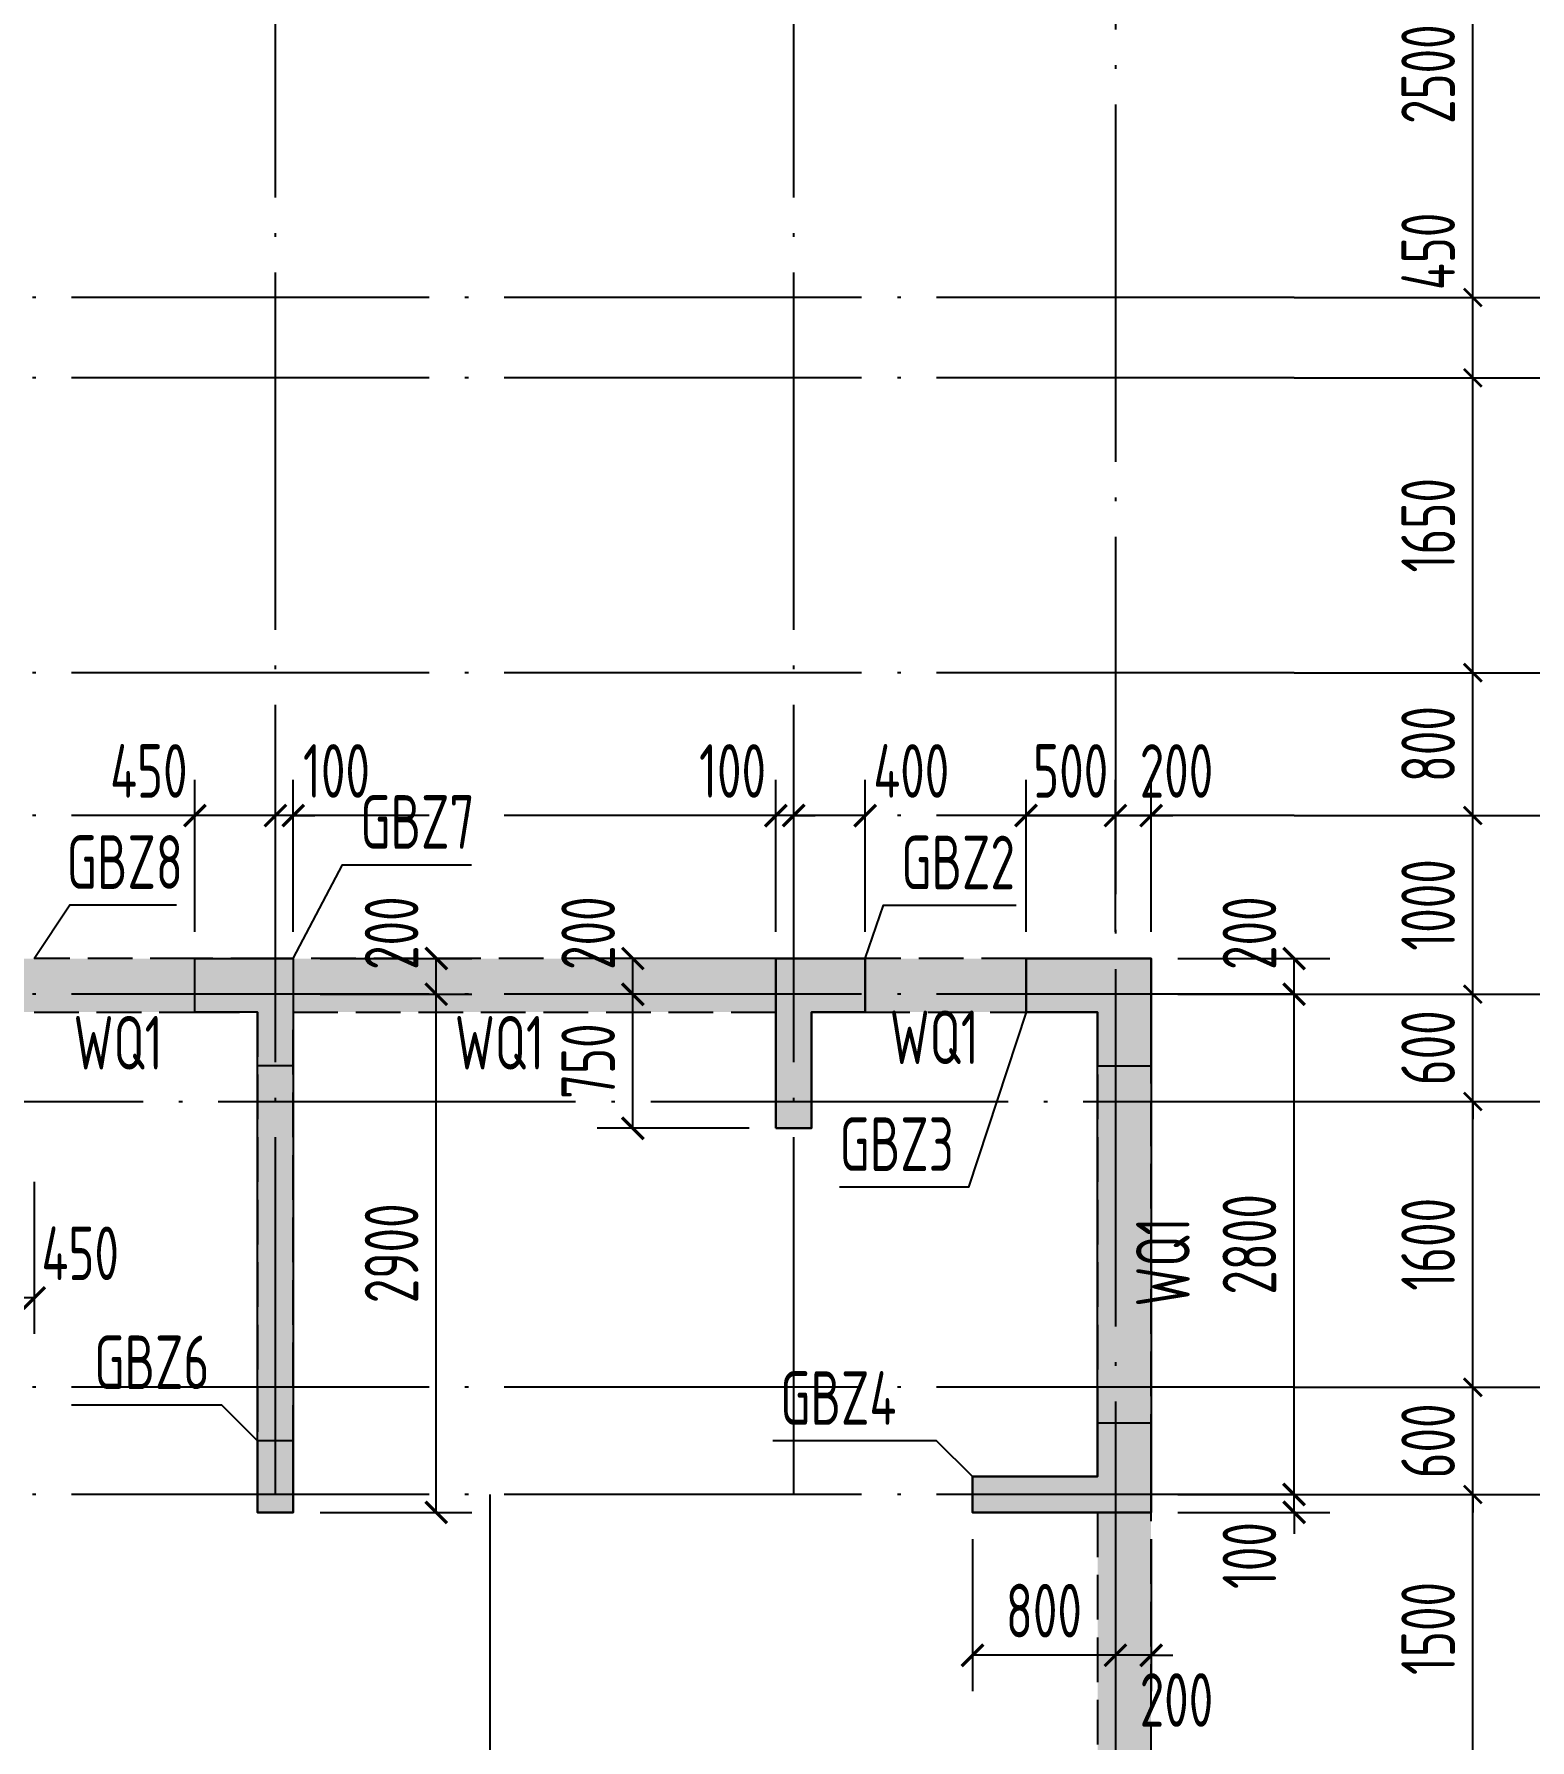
# Model space of a CAD drawing. Extents: x -461650 to 361314, y 245336 to 769729.
# Drawn here: x -81719 to -73350, y 716166 to 725713 of the extents above; entities that cross this region are included whole.
import ezdxf
from ezdxf.enums import TextEntityAlignment as Align

# ---------------------------------------------------------------- set-up
doc = ezdxf.new("R2010")
doc.units = 0
doc.header["$LTSCALE"] = 1000
doc.linetypes.add('DASH', pattern=[0.35, 0.25, -0.1])
doc.linetypes.add('DOTE', pattern=[2.42, 2, -0.2, 0.02, -0.2])
doc.layers.get('0').update_dxf_attribs({"linetype": 'CONTINUOUS'})
doc.layers.get('DEFPOINTS').update_dxf_attribs({"linetype": 'CONTINUOUS'})
for name, color, linetype in [('A-AXIS', 1, 'CONTINUOUS'), ('A-DOTE', 10, 'DOTE'), ('COLU_DE_TEXT', 7, 'CONTINUOUS'), ('LABEL', 1, 'CONTINUOUS'), ('S-Q墙填充', 252, 'CONTINUOUS'), ('S-Q墙实线', 6, 'CONTINUOUS'), ('S-Q墙标注', 3, 'CONTINUOUS'), ('S-Q墙虚线', 6, 'DASH'), ('S-X详图填充', 252, 'CONTINUOUS'), ('S-X详图实线', 4, 'CONTINUOUS'), ('S-Y一般标注', 3, 'CONTINUOUS')]:
    doc.layers.add(name, color=color, linetype=linetype)
doc.styles.add('TSSD_DIMENSION', font='Tssdeng.shx', dxfattribs={"width": 0.7, "bigfont": 'tssdchn.shx'})
doc.styles.add('TSSD_REIN', font='tssdeng.shx', dxfattribs={"width": 0.7, "height": 300, "bigfont": 'tssdchn.shx'})
doc.styles.add('结构文字', font='zstxt.shx', dxfattribs={"width": 0.7, "bigfont": 'zshz.shx'})
doc.dimstyles.new('STRUCK', dxfattribs={"dimtxt": 400, "dimasz": 121, "dimexe": 200, "dimexo": 150, "dimgap": 115, "dimtad": 1, "dimdec": 0, "dimdsep": 46, "dimtxsty": '结构文字', "dimblk": 'ARCHTICK', "dimcen": 400, "dimclrd": 3, "dimclre": 3, "dimclrt": 7, "dimadec": 0, "dimazin": 0, "dimtfac": 1, "dimtdec": 0, "dimtix": 1, "dimtmove": 2, "dimatfit": 3, "dimldrblk": '_DIMX', "dimfxl": 0, "dimtolj": 1, "dimtzin": 0, "dimarcsym": 0})
doc.dimstyles.new('TSSD_100_100', dxfattribs={"dimtxt": 300, "dimasz": 100, "dimexe": 100, "dimexo": 250, "dimgap": 100, "dimtad": 1, "dimdec": 0, "dimzin": 0, "dimdsep": 46, "dimtxsty": 'TSSD_DIMENSION', "dimblk": 'ARCHTICK', "dimcen": 0, "dimdle": 100, "dimclrt": 7, "dimadec": 0, "dimazin": 0, "dimtfac": 1, "dimtdec": 0, "dimtix": 1, "dimtmove": 2, "dimatfit": 3, "dimldrblk": 'ARCHTICK', "dimfxl": 0, "dimtolj": 1, "dimtzin": 0, "dimarcsym": 0})

# ---------------------------------------------------------------- blocks, each defined once
blk = doc.blocks.new('_ArchTick')
at = {"color": 0, "linetype": 'ByBlock', "const_width": 0.15}
blk.add_lwpolyline([(-0.5, -0.5), (0.5, 0.5)], dxfattribs=at)
blk = doc.blocks.new('*D1678')
at = {"layer": 'DEFPOINTS', "color": 0}
for p in [(55600, 10900), (56600, 10900), (55600, 9400)]:
    blk.add_point(p, dxfattribs=at)
at = {"layer": 'S-Y一般标注', "color": 0, "lineweight": -2}
for p, q in [((56600, 9300), (56600, 11000)), ((55850, 10900), (56700, 10900)), ((55850, 9400), (56700, 9400))]:
    blk.add_line(p, q, dxfattribs=at)
at = {"layer": 'S-Y一般标注', "color": 0, "lineweight": -2, "xscale": 100, "yscale": 100, "zscale": 100}
for p, rotation in [((56600, 10900), 90), ((56600, 9400), 270)]:
    blk.add_blockref('_ArchTick', p, dxfattribs=dict(at, rotation=rotation))
at = {"layer": 'S-Y一般标注', "color": 7, "insert": (56350, 10150), "char_height": 300, "attachment_point": 5, "rotation": 90, "style": 'TSSD_DIMENSION'}
blk.add_mtext('\\A1;1500', dxfattribs=at)
blk = doc.blocks.new('*D1679')
at = {"layer": 'DEFPOINTS', "color": 0}
for p in [(55600, 11500), (56600, 11500), (55600, 10900)]:
    blk.add_point(p, dxfattribs=at)
at = {"layer": 'S-Y一般标注', "color": 0, "lineweight": -2}
for p, q in [((56600, 11500), (56600, 11600)), ((55850, 11500), (56700, 11500)), ((56600, 10900), (56600, 11500)), ((55850, 10900), (56700, 10900)), ((56600, 10900), (56600, 10800))]:
    blk.add_line(p, q, dxfattribs=at)
at = {"layer": 'S-Y一般标注', "color": 0, "lineweight": -2, "xscale": 100, "yscale": 100, "zscale": 100}
for p, rotation in [((56600, 11500), 270), ((56600, 10900), 90)]:
    blk.add_blockref('_ArchTick', p, dxfattribs=dict(at, rotation=rotation))
at = {"layer": 'S-Y一般标注', "color": 7, "insert": (56350, 11200), "char_height": 300, "attachment_point": 5, "rotation": 90, "style": 'TSSD_DIMENSION'}
blk.add_mtext('\\A1;600', dxfattribs=at)
blk = doc.blocks.new('*D1680')
at = {"layer": 'DEFPOINTS', "color": 0}
for p in [(55600, 13100.3), (56600, 13100.3), (55600, 11500)]:
    blk.add_point(p, dxfattribs=at)
at = {"layer": 'S-Y一般标注', "color": 0, "lineweight": -2}
for p, q in [((56600, 11400), (56600, 13200.3)), ((55850, 13100.3), (56700, 13100.3)), ((55850, 11500), (56700, 11500))]:
    blk.add_line(p, q, dxfattribs=at)
at = {"layer": 'S-Y一般标注', "color": 0, "lineweight": -2, "xscale": 100, "yscale": 100, "zscale": 100}
for p, rotation in [((56600, 13100.3), 90), ((56600, 11500), 270)]:
    blk.add_blockref('_ArchTick', p, dxfattribs=dict(at, rotation=rotation))
at = {"layer": 'S-Y一般标注', "color": 7, "insert": (56350, 12300.2), "char_height": 300, "attachment_point": 5, "rotation": 90, "style": 'TSSD_DIMENSION'}
blk.add_mtext('\\A1;1600', dxfattribs=at)
blk = doc.blocks.new('*D1681')
at = {"layer": 'DEFPOINTS', "color": 0}
for p in [(55600, 13700), (56600, 13700), (55600, 13100.3)]:
    blk.add_point(p, dxfattribs=at)
at = {"layer": 'S-Y一般标注', "color": 0, "lineweight": -2}
for p, q in [((56600, 13700), (56600, 13800)), ((55850, 13700), (56700, 13700)), ((56600, 13100.3), (56600, 13700)), ((55850, 13100.3), (56700, 13100.3)), ((56600, 13100.3), (56600, 13000.3))]:
    blk.add_line(p, q, dxfattribs=at)
at = {"layer": 'S-Y一般标注', "color": 0, "lineweight": -2, "xscale": 100, "yscale": 100, "zscale": 100}
for p, rotation in [((56600, 13700), 270), ((56600, 13100.3), 90)]:
    blk.add_blockref('_ArchTick', p, dxfattribs=dict(at, rotation=rotation))
at = {"layer": 'S-Y一般标注', "color": 7, "insert": (56350, 13400.2), "char_height": 300, "attachment_point": 5, "rotation": 90, "style": 'TSSD_DIMENSION'}
blk.add_mtext('\\A1;600', dxfattribs=at)
blk = doc.blocks.new('*D1682')
at = {"layer": 'DEFPOINTS', "color": 0}
for p in [(55600, 14700), (56600, 14700), (55600, 13700)]:
    blk.add_point(p, dxfattribs=at)
at = {"layer": 'S-Y一般标注', "color": 0, "lineweight": -2}
for p, q in [((56600, 13600), (56600, 14800)), ((55850, 14700), (56700, 14700)), ((55850, 13700), (56700, 13700))]:
    blk.add_line(p, q, dxfattribs=at)
at = {"layer": 'S-Y一般标注', "color": 0, "lineweight": -2, "xscale": 100, "yscale": 100, "zscale": 100}
for p, rotation in [((56600, 14700), 90), ((56600, 13700), 270)]:
    blk.add_blockref('_ArchTick', p, dxfattribs=dict(at, rotation=rotation))
at = {"layer": 'S-Y一般标注', "color": 7, "insert": (56350, 14200), "char_height": 300, "attachment_point": 5, "rotation": 90, "style": 'TSSD_DIMENSION'}
blk.add_mtext('\\A1;1000', dxfattribs=at)
blk = doc.blocks.new('*D1683')
at = {"layer": 'DEFPOINTS', "color": 0}
for p in [(55600, 20100), (57400, 20100), (55600, 4600)]:
    blk.add_point(p, dxfattribs=at)
at = {"layer": 'S-Y一般标注', "color": 0, "lineweight": -2}
for p, q in [((57400, 4500), (57400, 20200)), ((55850, 20100), (57500, 20100)), ((55850, 4600), (57500, 4600))]:
    blk.add_line(p, q, dxfattribs=at)
at = {"layer": 'S-Y一般标注', "color": 0, "lineweight": -2, "xscale": 100, "yscale": 100, "zscale": 100}
for p, rotation in [((57400, 20100), 90), ((57400, 4600), 270)]:
    blk.add_blockref('_ArchTick', p, dxfattribs=dict(at, rotation=rotation))
at = {"layer": 'S-Y一般标注', "color": 7, "insert": (57150, 12350), "char_height": 300, "attachment_point": 5, "rotation": 90, "style": 'TSSD_DIMENSION'}
blk.add_mtext('\\A1;15500', dxfattribs=at)
blk = doc.blocks.new('*D1684')
at = {"layer": 'DEFPOINTS', "color": 0}
for p in [(55600, 15500), (56600, 15500), (55600, 14700)]:
    blk.add_point(p, dxfattribs=at)
at = {"layer": 'S-Y一般标注', "color": 0, "lineweight": -2}
for p, q in [((56600, 14600), (56600, 15600)), ((55850, 15500), (56700, 15500)), ((55850, 14700), (56700, 14700))]:
    blk.add_line(p, q, dxfattribs=at)
at = {"layer": 'S-Y一般标注', "color": 0, "lineweight": -2, "xscale": 100, "yscale": 100, "zscale": 100}
for p, rotation in [((56600, 15500), 90), ((56600, 14700), 270)]:
    blk.add_blockref('_ArchTick', p, dxfattribs=dict(at, rotation=rotation))
at = {"layer": 'S-Y一般标注', "color": 7, "insert": (56350, 15100), "char_height": 300, "attachment_point": 5, "rotation": 90, "style": 'TSSD_DIMENSION'}
blk.add_mtext('\\A1;800', dxfattribs=at)
blk = doc.blocks.new('*D1685')
at = {"layer": 'DEFPOINTS', "color": 0}
for p in [(55600, 17600), (56600, 17600), (55600, 17150)]:
    blk.add_point(p, dxfattribs=at)
at = {"layer": 'S-Y一般标注', "color": 0, "lineweight": -2}
for p, q in [((56600, 17050), (56600, 17700)), ((55850, 17600), (56700, 17600)), ((55850, 17150), (56700, 17150))]:
    blk.add_line(p, q, dxfattribs=at)
at = {"layer": 'S-Y一般标注', "color": 0, "lineweight": -2, "xscale": 100, "yscale": 100, "zscale": 100}
for p, rotation in [((56600, 17600), 90), ((56600, 17150), 270)]:
    blk.add_blockref('_ArchTick', p, dxfattribs=dict(at, rotation=rotation))
at = {"layer": 'S-Y一般标注', "color": 7, "insert": (56350, 17858.1), "char_height": 300, "attachment_point": 5, "rotation": 90, "style": 'TSSD_DIMENSION'}
blk.add_mtext('\\A1;450', dxfattribs=at)
blk = doc.blocks.new('*D1686')
at = {"layer": 'DEFPOINTS', "color": 0}
for p in [(55600, 20100), (56600, 20100), (55600, 17600)]:
    blk.add_point(p, dxfattribs=at)
at = {"layer": 'S-Y一般标注', "color": 0, "lineweight": -2}
for p, q in [((56600, 17500), (56600, 20200)), ((55850, 20100), (56700, 20100)), ((55850, 17600), (56700, 17600))]:
    blk.add_line(p, q, dxfattribs=at)
at = {"layer": 'S-Y一般标注', "color": 0, "lineweight": -2, "xscale": 100, "yscale": 100, "zscale": 100}
for p, rotation in [((56600, 20100), 90), ((56600, 17600), 270)]:
    blk.add_blockref('_ArchTick', p, dxfattribs=dict(at, rotation=rotation))
at = {"layer": 'S-Y一般标注', "color": 7, "insert": (56350, 18850), "char_height": 300, "attachment_point": 5, "rotation": 90, "style": 'TSSD_DIMENSION'}
blk.add_mtext('\\A1;2500', dxfattribs=at)
blk = doc.blocks.new('*D1689')
at = {"layer": 'DEFPOINTS', "color": 0}
for p in [(55600, 17150), (56600, 17150), (55600, 15500)]:
    blk.add_point(p, dxfattribs=at)
at = {"layer": 'S-Y一般标注', "color": 0, "lineweight": -2}
for p, q in [((56600, 15400), (56600, 17250)), ((55850, 17150), (56700, 17150)), ((55850, 15500), (56700, 15500))]:
    blk.add_line(p, q, dxfattribs=at)
at = {"layer": 'S-Y一般标注', "color": 0, "lineweight": -2, "xscale": 100, "yscale": 100, "zscale": 100}
for p, rotation in [((56600, 17150), 90), ((56600, 15500), 270)]:
    blk.add_blockref('_ArchTick', p, dxfattribs=dict(at, rotation=rotation))
at = {"layer": 'S-Y一般标注', "color": 7, "insert": (56350, 16325), "char_height": 300, "attachment_point": 5, "rotation": 90, "style": 'TSSD_DIMENSION'}
blk.add_mtext('\\A1;1650', dxfattribs=at)
blk = doc.blocks.new('*D1818')
at = {"layer": 'DEFPOINTS', "color": 0}
for p in [(-75469.5, 717539.3), (-74669.5, 717539.3), (-75469.5, 717439.3)]:
    blk.add_point(p, dxfattribs=at)
at = {"layer": 'S-Q墙标注', "color": 3, "lineweight": -2}
for p, q in [((-74669.5, 717539.3), (-74669.5, 717660.3)), ((-75319.5, 717539.3), (-74469.5, 717539.3)), ((-74669.5, 717439.3), (-74669.5, 717539.3)), ((-75319.5, 717439.3), (-74469.5, 717439.3)), ((-74669.5, 717439.3), (-74669.5, 717318.3))]:
    blk.add_line(p, q, dxfattribs=at)
at = {"layer": 'S-Q墙标注', "color": 3, "lineweight": -2, "xscale": 121, "yscale": 121, "zscale": 121}
for p, rotation in [((-74669.5, 717539.3), 270), ((-74669.5, 717439.3), 90)]:
    blk.add_blockref('_ArchTick', p, dxfattribs=dict(at, rotation=rotation))
at = {"layer": 'S-Q墙标注', "color": 7, "insert": (-74919.5, 717197.4), "char_height": 300, "attachment_point": 5, "rotation": 90, "style": 'TSSD_REIN'}
blk.add_mtext('\\A1;100', dxfattribs=at)
blk = doc.blocks.new('_DIMX')
blk.add_line((-150, 0), (150, 0))
at = {"const_width": 50}
blk.add_lwpolyline([(-70, -70), (70, 70)], dxfattribs=at)
blk = doc.blocks.new('*D1819')
at = {"layer": 'DEFPOINTS', "color": 0}
for p in [(-75469.5, 720339.3), (-74669.5, 720339.3), (-75469.5, 717539.3)]:
    blk.add_point(p, dxfattribs=at)
at = {"layer": 'S-Q墙标注', "color": 3, "lineweight": -2}
for p, q in [((-75319.5, 720339.3), (-74469.5, 720339.3)), ((-74669.5, 717539.3), (-74669.5, 720339.3)), ((-75319.5, 717539.3), (-74469.5, 717539.3))]:
    blk.add_line(p, q, dxfattribs=at)
at = {"layer": 'S-Q墙标注', "color": 3, "lineweight": -2, "xscale": 121, "yscale": 121, "zscale": 121}
for p, rotation in [((-74669.5, 720339.3), 90), ((-74669.5, 717539.3), 270)]:
    blk.add_blockref('_ArchTick', p, dxfattribs=dict(at, rotation=rotation))
at = {"layer": 'S-Q墙标注', "color": 7, "insert": (-74919.5, 718939.3), "char_height": 300, "attachment_point": 5, "rotation": 90, "style": 'TSSD_REIN'}
blk.add_mtext('\\A1;2800', dxfattribs=at)
blk = doc.blocks.new('*D1820')
at = {"layer": 'DEFPOINTS', "color": 0}
for p in [(-75469.5, 720539.3), (-74669.5, 720539.3), (-75469.5, 720339.3)]:
    blk.add_point(p, dxfattribs=at)
at = {"layer": 'S-Q墙标注', "color": 3, "lineweight": -2}
for p, q in [((-75319.5, 720539.3), (-74469.5, 720539.3)), ((-74669.5, 720339.3), (-74669.5, 720539.3)), ((-75319.5, 720339.3), (-74469.5, 720339.3))]:
    blk.add_line(p, q, dxfattribs=at)
at = {"layer": 'S-Q墙标注', "color": 3, "lineweight": -2, "xscale": 121, "yscale": 121, "zscale": 121}
for p, rotation in [((-74669.5, 720539.3), 90), ((-74669.5, 720339.3), 270)]:
    blk.add_blockref('_ArchTick', p, dxfattribs=dict(at, rotation=rotation))
at = {"layer": 'S-Q墙标注', "color": 7, "insert": (-74919.5, 720681.3), "char_height": 300, "attachment_point": 5, "rotation": 90, "style": 'TSSD_REIN'}
blk.add_mtext('\\A1;200', dxfattribs=at)
blk = doc.blocks.new('*D1821')
at = {"layer": 'DEFPOINTS', "color": 0}
for p in [(-75669.5, 717439.3), (-75469.5, 717439.3), (-75669.5, 716639.3)]:
    blk.add_point(p, dxfattribs=at)
at = {"layer": 'S-Q墙标注', "color": 3, "lineweight": -2}
for p, q in [((-75669.5, 717289.3), (-75669.5, 716439.3)), ((-75469.5, 717289.3), (-75469.5, 716439.3)), ((-75669.5, 716639.3), (-75790.5, 716639.3)), ((-75469.5, 716639.3), (-75669.5, 716639.3)), ((-75469.5, 716639.3), (-75348.5, 716639.3))]:
    blk.add_line(p, q, dxfattribs=at)
at = {"layer": 'S-Q墙标注', "color": 3, "lineweight": -2, "xscale": 121, "yscale": 121, "zscale": 121}
blk.add_blockref('_ArchTick', (-75669.5, 716639.3), dxfattribs=at)
at = {"layer": 'S-Q墙标注', "color": 3, "lineweight": -2, "xscale": 121, "yscale": 121, "zscale": 121, "rotation": 180}
blk.add_blockref('_ArchTick', (-75469.5, 716639.3), dxfattribs=at)
at = {"layer": 'S-Q墙标注', "color": 7, "insert": (-75327.6, 716389.3), "char_height": 300, "attachment_point": 5, "style": 'TSSD_REIN'}
blk.add_mtext('\\A1;200', dxfattribs=at)
blk = doc.blocks.new('*D1822')
at = {"layer": 'DEFPOINTS', "color": 0}
for p in [(-76469.5, 717439.3), (-75669.5, 717439.3), (-76469.5, 716639.3)]:
    blk.add_point(p, dxfattribs=at)
at = {"layer": 'S-Q墙标注', "color": 3, "lineweight": -2}
for p, q in [((-76469.5, 717289.3), (-76469.5, 716439.3)), ((-75669.5, 717289.3), (-75669.5, 716439.3)), ((-75669.5, 716639.3), (-76469.5, 716639.3))]:
    blk.add_line(p, q, dxfattribs=at)
at = {"layer": 'S-Q墙标注', "color": 3, "lineweight": -2, "xscale": 121, "yscale": 121, "zscale": 121, "rotation": 180}
blk.add_blockref('_ArchTick', (-76469.5, 716639.3), dxfattribs=at)
at = {"layer": 'S-Q墙标注', "color": 3, "lineweight": -2, "xscale": 121, "yscale": 121, "zscale": 121}
blk.add_blockref('_ArchTick', (-75669.5, 716639.3), dxfattribs=at)
at = {"layer": 'S-Q墙标注', "color": 7, "insert": (-76069.5, 716889.3), "char_height": 300, "attachment_point": 5, "style": 'TSSD_REIN'}
blk.add_mtext('\\A1;800', dxfattribs=at)
blk = doc.blocks.new('*D1825')
at = {"layer": 'DEFPOINTS', "color": 0}
for p in [(-75669.5, 721339.3), (-76169.5, 720539.3), (-75669.5, 720539.3)]:
    blk.add_point(p, dxfattribs=at)
at = {"layer": 'S-Q墙标注', "color": 3, "lineweight": -2}
for p, q in [((-76169.5, 720689.3), (-76169.5, 721539.3)), ((-75669.5, 720689.3), (-75669.5, 721539.3)), ((-76169.5, 721339.3), (-76290.5, 721339.3)), ((-76169.5, 721339.3), (-75669.5, 721339.3)), ((-75669.5, 721339.3), (-75548.5, 721339.3))]:
    blk.add_line(p, q, dxfattribs=at)
at = {"layer": 'S-Q墙标注', "color": 3, "lineweight": -2, "xscale": 121, "yscale": 121, "zscale": 121}
blk.add_blockref('_ArchTick', (-76169.5, 721339.3), dxfattribs=at)
at = {"layer": 'S-Q墙标注', "color": 3, "lineweight": -2, "xscale": 121, "yscale": 121, "zscale": 121, "rotation": 180}
blk.add_blockref('_ArchTick', (-75669.5, 721339.3), dxfattribs=at)
at = {"layer": 'S-Q墙标注', "color": 7, "insert": (-75919.5, 721589.3), "char_height": 300, "attachment_point": 5, "style": 'TSSD_REIN'}
blk.add_mtext('\\A1;500', dxfattribs=at)
blk = doc.blocks.new('*D1826')
at = {"layer": 'DEFPOINTS', "color": 0}
for p in [(-75469.6, 721339.3), (-75669.5, 720539.3), (-75469.6, 720539.4)]:
    blk.add_point(p, dxfattribs=at)
at = {"layer": 'S-Q墙标注', "color": 3, "lineweight": -2}
for p, q in [((-75669.5, 720689.3), (-75669.5, 721539.3)), ((-75469.6, 720689.4), (-75469.6, 721539.3)), ((-75669.5, 721339.3), (-75790.5, 721339.3)), ((-75669.5, 721339.3), (-75469.6, 721339.3)), ((-75469.6, 721339.3), (-75348.6, 721339.3))]:
    blk.add_line(p, q, dxfattribs=at)
at = {"layer": 'S-Q墙标注', "color": 3, "lineweight": -2, "xscale": 121, "yscale": 121, "zscale": 121}
blk.add_blockref('_ArchTick', (-75669.5, 721339.3), dxfattribs=at)
at = {"layer": 'S-Q墙标注', "color": 3, "lineweight": -2, "xscale": 121, "yscale": 121, "zscale": 121, "rotation": 180}
blk.add_blockref('_ArchTick', (-75469.6, 721339.3), dxfattribs=at)
at = {"layer": 'S-Q墙标注', "color": 7, "insert": (-75327.5, 721589.3), "char_height": 300, "attachment_point": 5, "style": 'TSSD_REIN'}
blk.add_mtext('\\A1;200', dxfattribs=at)
blk = doc.blocks.new('*D1835')
at = {"layer": 'DEFPOINTS', "color": 0}
for p in [(-78369.5, 720339.3), (-77569.5, 720339.3), (-77569.5, 719589.4)]:
    blk.add_point(p, dxfattribs=at)
at = {"layer": 'S-Q墙标注', "color": 3, "lineweight": -2}
for p, q in [((-77719.5, 720339.3), (-78569.5, 720339.3)), ((-78369.5, 719589.4), (-78369.5, 720339.3)), ((-77719.5, 719589.4), (-78569.5, 719589.4))]:
    blk.add_line(p, q, dxfattribs=at)
at = {"layer": 'S-Q墙标注', "color": 3, "lineweight": -2, "xscale": 121, "yscale": 121, "zscale": 121}
for p, rotation in [((-78369.5, 720339.3), 90), ((-78369.5, 719589.4), 270)]:
    blk.add_blockref('_ArchTick', p, dxfattribs=dict(at, rotation=rotation))
at = {"layer": 'S-Q墙标注', "color": 7, "insert": (-78619.5, 719964.4), "char_height": 300, "attachment_point": 5, "rotation": 90, "style": 'TSSD_REIN'}
blk.add_mtext('\\A1;750', dxfattribs=at)
blk = doc.blocks.new('*D1836')
at = {"layer": 'DEFPOINTS', "color": 0}
for p in [(-78369.5, 720539.3), (-77569.5, 720539.3), (-77569.5, 720339.3)]:
    blk.add_point(p, dxfattribs=at)
at = {"layer": 'S-Q墙标注', "color": 3, "lineweight": -2}
for p, q in [((-77719.5, 720539.3), (-78569.5, 720539.3)), ((-78369.5, 720339.3), (-78369.5, 720539.3)), ((-77719.5, 720339.3), (-78569.5, 720339.3))]:
    blk.add_line(p, q, dxfattribs=at)
at = {"layer": 'S-Q墙标注', "color": 3, "lineweight": -2, "xscale": 121, "yscale": 121, "zscale": 121}
for p, rotation in [((-78369.5, 720539.3), 90), ((-78369.5, 720339.3), 270)]:
    blk.add_blockref('_ArchTick', p, dxfattribs=dict(at, rotation=rotation))
at = {"layer": 'S-Q墙标注', "color": 7, "insert": (-78619.5, 720681.3), "char_height": 300, "attachment_point": 5, "rotation": 90, "style": 'TSSD_REIN'}
blk.add_mtext('\\A1;200', dxfattribs=at)
blk = doc.blocks.new('*D1837')
at = {"layer": 'DEFPOINTS', "color": 0}
for p in [(-77469.5, 721339.3), (-77469.5, 720539.3), (-77069.6, 720539.3)]:
    blk.add_point(p, dxfattribs=at)
at = {"layer": 'S-Q墙标注', "color": 3, "lineweight": -2}
for p, q in [((-77469.5, 720689.3), (-77469.5, 721539.3)), ((-77069.6, 720689.3), (-77069.6, 721539.3)), ((-77069.6, 721339.3), (-77469.5, 721339.3))]:
    blk.add_line(p, q, dxfattribs=at)
at = {"layer": 'S-Q墙标注', "color": 3, "lineweight": -2, "xscale": 121, "yscale": 121, "zscale": 121, "rotation": 180}
blk.add_blockref('_ArchTick', (-77469.5, 721339.3), dxfattribs=at)
at = {"layer": 'S-Q墙标注', "color": 3, "lineweight": -2, "xscale": 121, "yscale": 121, "zscale": 121}
blk.add_blockref('_ArchTick', (-77069.6, 721339.3), dxfattribs=at)
at = {"layer": 'S-Q墙标注', "color": 7, "insert": (-76811.5, 721589.3), "char_height": 300, "attachment_point": 5, "style": 'TSSD_REIN'}
blk.add_mtext('\\A1;400', dxfattribs=at)
blk = doc.blocks.new('*D1838')
at = {"layer": 'DEFPOINTS', "color": 0}
for p in [(-77569.5, 721339.3), (-77569.5, 720539.3), (-77469.5, 720539.3)]:
    blk.add_point(p, dxfattribs=at)
at = {"layer": 'S-Q墙标注', "color": 3, "lineweight": -2}
for p, q in [((-77569.5, 720689.3), (-77569.5, 721539.3)), ((-77469.5, 720689.3), (-77469.5, 721539.3)), ((-77569.5, 721339.3), (-77690.5, 721339.3)), ((-77469.5, 721339.3), (-77569.5, 721339.3)), ((-77469.5, 721339.3), (-77348.5, 721339.3))]:
    blk.add_line(p, q, dxfattribs=at)
at = {"layer": 'S-Q墙标注', "color": 3, "lineweight": -2, "xscale": 121, "yscale": 121, "zscale": 121}
blk.add_blockref('_ArchTick', (-77569.5, 721339.3), dxfattribs=at)
at = {"layer": 'S-Q墙标注', "color": 3, "lineweight": -2, "xscale": 121, "yscale": 121, "zscale": 121, "rotation": 180}
blk.add_blockref('_ArchTick', (-77469.5, 721339.3), dxfattribs=at)
at = {"layer": 'S-Q墙标注', "color": 7, "insert": (-77811.4, 721589.3), "char_height": 300, "attachment_point": 5, "style": 'TSSD_REIN'}
blk.add_mtext('\\A1;100', dxfattribs=at)
blk = doc.blocks.new('*D1839')
at = {"layer": 'DEFPOINTS', "color": 0}
for p in [(-80269.5, 720339.3), (-79469.5, 720339.3), (-80269.5, 717439.3)]:
    blk.add_point(p, dxfattribs=at)
at = {"layer": 'S-Q墙标注', "color": 3, "lineweight": -2}
for p, q in [((-80119.5, 720339.3), (-79269.5, 720339.3)), ((-79469.5, 717439.3), (-79469.5, 720339.3)), ((-80119.5, 717439.3), (-79269.5, 717439.3))]:
    blk.add_line(p, q, dxfattribs=at)
at = {"layer": 'S-Q墙标注', "color": 3, "lineweight": -2, "xscale": 121, "yscale": 121, "zscale": 121}
for p, rotation in [((-79469.5, 720339.3), 90), ((-79469.5, 717439.3), 270)]:
    blk.add_blockref('_ArchTick', p, dxfattribs=dict(at, rotation=rotation))
at = {"layer": 'S-Q墙标注', "color": 7, "insert": (-79719.5, 718889.3), "char_height": 300, "attachment_point": 5, "rotation": 90, "style": 'TSSD_REIN'}
blk.add_mtext('\\A1;2900', dxfattribs=at)
blk = doc.blocks.new('*D1840')
at = {"layer": 'DEFPOINTS', "color": 0}
for p in [(-80269.5, 720539.3), (-79469.5, 720539.3), (-80269.5, 720339.3)]:
    blk.add_point(p, dxfattribs=at)
at = {"layer": 'S-Q墙标注', "color": 3, "lineweight": -2}
for p, q in [((-80119.5, 720539.3), (-79269.5, 720539.3)), ((-79469.5, 720339.3), (-79469.5, 720539.3)), ((-80119.5, 720339.3), (-79269.5, 720339.3))]:
    blk.add_line(p, q, dxfattribs=at)
at = {"layer": 'S-Q墙标注', "color": 3, "lineweight": -2, "xscale": 121, "yscale": 121, "zscale": 121}
for p, rotation in [((-79469.5, 720539.3), 90), ((-79469.5, 720339.3), 270)]:
    blk.add_blockref('_ArchTick', p, dxfattribs=dict(at, rotation=rotation))
at = {"layer": 'S-Q墙标注', "color": 7, "insert": (-79719.5, 720681.3), "char_height": 300, "attachment_point": 5, "rotation": 90, "style": 'TSSD_REIN'}
blk.add_mtext('\\A1;200', dxfattribs=at)
blk = doc.blocks.new('*D1841')
at = {"layer": 'DEFPOINTS', "color": 0}
for p in [(-80369.5, 721339.3), (-80369.5, 720539.3), (-80269.5, 720539.3)]:
    blk.add_point(p, dxfattribs=at)
at = {"layer": 'S-Q墙标注', "color": 3, "lineweight": -2}
for p, q in [((-80369.5, 720689.3), (-80369.5, 721539.3)), ((-80269.5, 720689.3), (-80269.5, 721539.3)), ((-80369.5, 721339.3), (-80490.5, 721339.3)), ((-80269.5, 721339.3), (-80369.5, 721339.3)), ((-80269.5, 721339.3), (-80148.5, 721339.3))]:
    blk.add_line(p, q, dxfattribs=at)
at = {"layer": 'S-Q墙标注', "color": 3, "lineweight": -2, "xscale": 121, "yscale": 121, "zscale": 121}
blk.add_blockref('_ArchTick', (-80369.5, 721339.3), dxfattribs=at)
at = {"layer": 'S-Q墙标注', "color": 3, "lineweight": -2, "xscale": 121, "yscale": 121, "zscale": 121, "rotation": 180}
blk.add_blockref('_ArchTick', (-80269.5, 721339.3), dxfattribs=at)
at = {"layer": 'S-Q墙标注', "color": 7, "insert": (-80027.6, 721589.3), "char_height": 300, "attachment_point": 5, "style": 'TSSD_REIN'}
blk.add_mtext('\\A1;100', dxfattribs=at)
blk = doc.blocks.new('*D1842')
at = {"layer": 'DEFPOINTS', "color": 0}
for p in [(-80819.5, 721339.3), (-80819.5, 720539.3), (-80369.5, 720539.3)]:
    blk.add_point(p, dxfattribs=at)
at = {"layer": 'S-Q墙标注', "color": 3, "lineweight": -2}
for p, q in [((-80819.5, 720689.3), (-80819.5, 721539.3)), ((-80369.5, 720689.3), (-80369.5, 721539.3)), ((-80369.5, 721339.3), (-80819.5, 721339.3))]:
    blk.add_line(p, q, dxfattribs=at)
at = {"layer": 'S-Q墙标注', "color": 3, "lineweight": -2, "xscale": 121, "yscale": 121, "zscale": 121, "rotation": 180}
blk.add_blockref('_ArchTick', (-80819.5, 721339.3), dxfattribs=at)
at = {"layer": 'S-Q墙标注', "color": 3, "lineweight": -2, "xscale": 121, "yscale": 121, "zscale": 121}
blk.add_blockref('_ArchTick', (-80369.5, 721339.3), dxfattribs=at)
at = {"layer": 'S-Q墙标注', "color": 7, "insert": (-81077.6, 721589.3), "char_height": 300, "attachment_point": 5, "style": 'TSSD_REIN'}
blk.add_mtext('\\A1;450', dxfattribs=at)
blk = doc.blocks.new('*D1845')
at = {"layer": 'DEFPOINTS', "color": 0}
for p in [(-82169.5, 719439.3), (-81719.6, 719439.3), (-82169.5, 718639.3)]:
    blk.add_point(p, dxfattribs=at)
at = {"layer": 'S-Q墙标注', "color": 3, "lineweight": -2}
for p, q in [((-82169.5, 719289.3), (-82169.5, 718439.3)), ((-81719.6, 719289.3), (-81719.6, 718439.3)), ((-81719.6, 718639.3), (-82169.5, 718639.3))]:
    blk.add_line(p, q, dxfattribs=at)
at = {"layer": 'S-Q墙标注', "color": 3, "lineweight": -2, "xscale": 121, "yscale": 121, "zscale": 121, "rotation": 180}
blk.add_blockref('_ArchTick', (-82169.5, 718639.3), dxfattribs=at)
at = {"layer": 'S-Q墙标注', "color": 3, "lineweight": -2, "xscale": 121, "yscale": 121, "zscale": 121}
blk.add_blockref('_ArchTick', (-81719.6, 718639.3), dxfattribs=at)
at = {"layer": 'S-Q墙标注', "color": 7, "insert": (-81461.5, 718889.3), "char_height": 300, "attachment_point": 5, "style": 'TSSD_REIN'}
blk.add_mtext('\\A1;450', dxfattribs=at)
blk = doc.blocks.new('20210726.16350016')
at = {"layer": 'A-AXIS'}
for p, q in [((55600, 17600), (58400, 17600)), ((55600, 17150), (58400, 17150)), ((55600, 15500), (58400, 15500)), ((55600, 14700), (58400, 14700)), ((55600, 13700), (58400, 13700)), ((55600, 13100.3), (58400, 13100.3)), ((55600, 11500), (58400, 11500)), ((55600, 10900), (58400, 10900))]:
    blk.add_line(p, q, dxfattribs=at)
at = {"layer": 'A-DOTE'}
for p, q in [((49900, 10900), (49900, 21100)), ((52800, 10900), (52800, 21100)), ((54600, 21100), (54600, 3600)), ((55600, 17600), (3600, 17600)), ((55600, 17150), (3600, 17150)), ((55600, 15500), (3600, 15500)), ((55600, 14700), (3600, 14700)), ((55600, 13700), (3600, 13700)), ((3600, 13100.3), (55600, 13100.3)), ((55600, 11500), (3600, 11500)), ((55600, 10900), (3600, 10900)), ((51100, 10900), (51100, 3600))]:
    blk.add_line(p, q, dxfattribs=at)
at = {"layer": 'S-Y一般标注'}
for base, p1, p2, picture, middle in [((57400, 20100), (55600, 4600), (55600, 20100), '*D1683', (57150, 12350)), ((56600, 20100), (55600, 17600), (55600, 20100), '*D1686', (56350, 18850)), ((56600, 17150), (55600, 15500), (55600, 17150), '*D1689', (56350, 16325)), ((56600, 15500), (55600, 14700), (55600, 15500), '*D1684', (56350, 15100)), ((56600, 14700), (55600, 13700), (55600, 14700), '*D1682', (56350, 14200)), ((56600, 13700), (55600, 13100.3), (55600, 13700), '*D1681', (56350, 13400.2)), ((56600, 13100.3), (55600, 11500), (55600, 13100.3), '*D1680', (56350, 12300.2)), ((56600, 11500), (55600, 10900), (55600, 11500), '*D1679', (56350, 11200)), ((56600, 10900), (55600, 9400), (55600, 10900), '*D1678', (56350, 10150))]:
    dim = blk.add_linear_dim(base=base, p1=p1, p2=p2, angle=90, dimstyle='TSSD_100_100', dxfattribs=at)
    dim.commit()
    dim.dimension.update_dxf_attribs({"geometry": picture, "text_midpoint": middle})
dim = blk.add_linear_dim(base=(56600, 17600), p1=(55600, 17150), p2=(55600, 17600), angle=90, dimstyle='TSSD_100_100', dxfattribs=at)
dim.commit()
dim.dimension.update_dxf_attribs({"geometry": '*D1685', "text_midpoint": (56350, 17858.1), "dimtype": 160})

msp = doc.modelspace()

# ---------------------------------------------------------------- hatches: boundary and pattern name
at = {"layer": 'S-Q墙填充', "ltscale": 0.5}
h = msp.add_hatch(dxfattribs=at)
h.set_pattern_fill('ARMORED', color=252, scale=30, style=0)
h.set_pattern_definition([(50, (-174733.24, 683071.2), (215.17805, -18.82564), [22.5, -247.5]), (355, (-174733.24, 683071.2), (-41.6254, 225.65764), [18, -198]), (100.4514, (-174715.31, 683069.63), (173.5528, 206.83186), [19.12206, -210.34263]), (46.1842, (-174733.24, 683131.2), (320.1723, -49.6557), [33.75, -371.25]), (96.6356, (-174706.56, 683127.06), (280.3988, 292.2354), [28.6831, -315.5139]), (351.1842, (-174733.24, 683131.2), (280.3986, 292.2356), [27, -297]), (21, (-174703.24, 683116.2), (179.07212, -120.78567), [22.5, -247.5]), (326, (-174703.24, 683116.2), (72.9946, 217.545), [18, -198]), (71.4514, (-174688.32, 683106.13), (252.0668, 96.75915), [19.12206, -210.34263]), (37.5, (-174733.24, 683071.2), (3.647957, 99.868156), [0, -195.6, 0, -201, 0, -198.75]), (7.5, (-174733.24, 683071.2), (78.92086, 118.32351), [0, -114.6, 0, -191.1, 0, -75.75]), (327.5, (-174800.14, 683071.2), (160.14673, -6.76646), [0, -75, 0, -234, 0, -310.5]), (317.5, (-174830.14, 683071.2), (174.95585, 30.0315), [0, -97.5, 0, -155.4, 0, -220.5]), (45, (-174733.24, 683071.2), (-106.06602, 106.06602), [])])
h.paths.add_polyline_path([(-83669.41, 722339.34), (-84319.33, 722339.34), (-85969.39, 722339.34), (-86569.61, 722339.34), (-86569.75, 722589.34), (-89769.34, 722589.34), (-89769.43, 722339.34), (-90369.36, 722339.34), (-91969.58, 722339.34), (-92669.5, 722339.34), (-92669.5, 721339.34), (-92669.5, 720539.34), (-105369.51, 720539.34), (-105819.51, 720539.34), (-106719.59, 720539.34), (-107169.5, 720539.34), (-108669.5, 720539.34), (-108669.5, 721339.34), (-108669.5, 722339.34), (-109319.41, 722339.34), (-110969.89, 722339.34), (-111569.5, 722339.34), (-111569.5, 722589.34), (-114769.5, 722589.34), (-114769.5, 722339.34), (-115369.62, 722339.34), (-116969.58, 722339.34), (-117669.5, 722339.34), (-117669.5, 721339.34), (-117669.5, 720539.34), (-125869.5, 720539.34), (-125869.5, 717539.34), (-125869.49, 714939.34), (-125869.49, 712839.34), (-123069.49, 712839.34), (-116569.45, 712839.34), (-116569.49, 711639.33), (-115519.5, 711639.33), (-113169.49, 711639.33), (-110619.5, 711639.33), (-109769.5, 711639.33), (-109769.55, 712839.22), (-104169.51, 712839.34), (-103269.51, 712839.34), (-100669.51, 712839.34), (-98069.49, 712839.34), (-97169.49, 712839.34), (-91569.49, 712839.34), (-91569.49, 711639.33), (-90519.5, 711639.33), (-88169.51, 711639.33), (-85819.5, 711639.33), (-84769.51, 711639.33), (-84769.51, 712839.34), (-79169.51, 712839.34), (-78269.51, 712839.34), (-75469.51, 712839.34), (-75469.51, 720539.34), (-77069.59, 720539.34), (-77469.51, 720539.34), (-80369.49, 720539.34), (-80819.49, 720539.34), (-81719.59, 720539.34), (-82169.51, 720539.34), (-83669.41, 720539.34), (-83669.41, 721339.34)])
h.paths.add_polyline_path([(-125569.5, 717439.34), (-124869.49, 717439.34), (-124869.49, 717639.34), (-125569.5, 717639.34), (-125569.5, 720239.34), (-125169.5, 720239.34), (-124269.4, 720239.34), (-123969.49, 720239.34), (-123969.48, 719589.34), (-123769.48, 719589.34), (-123769.49, 720239.34), (-121069.49, 720239.34), (-121069.49, 717439.34), (-120869.49, 717439.34), (-120869.49, 720239.34), (-120519.49, 720239.34), (-119619.41, 720239.34), (-119269.49, 720239.34), (-119269.49, 719439.34), (-119069.49, 719439.34), (-119069.49, 720239.34), (-117369.5, 720239.34), (-117369.5, 721339.34), (-117369.5, 722039.34), (-116969.58, 722039.34), (-115369.62, 722039.34), (-114669.5, 722039.34), (-114669.5, 720839.34), (-114469.5, 720839.34), (-114469.5, 722139.34), (-114469.5, 722289.34), (-111869.5, 722289.34), (-111869.5, 722139.34), (-111869.5, 720839.34), (-111669.5, 720839.34), (-111669.5, 722039.34), (-110969.89, 722039.34), (-109319.41, 722039.34), (-108969.5, 722039.34), (-108969.5, 721339.34), (-108969.5, 720239.34), (-107269.5, 720239.34), (-107269.5, 719439.34), (-107069.5, 719439.34), (-107069.5, 720239.34), (-106719.59, 720239.34), (-105819.51, 720239.34), (-105469.51, 720239.34), (-105469.51, 717439.34), (-105269.51, 717439.34), (-105269.51, 720239.34), (-102569.51, 720239.34), (-102569.51, 717439.34), (-102369.51, 717439.34), (-102369.51, 720239.34), (-102069.59, 720239.34), (-101069.5, 720239.34), (-100769.5, 720239.34), (-100769.51, 720239.34), (-100569.51, 720239.34), (-100569.5, 720239.34), (-100269.5, 720239.34), (-99269.4, 720239.34), (-98969.49, 720239.34), (-98969.49, 717439.14), (-98769.49, 717439.14), (-98769.49, 720239.34), (-96069.5, 720239.34), (-96069.5, 717439.34), (-95869.5, 717439.34), (-95869.5, 720239.34), (-95519.5, 720239.34), (-94619.41, 720239.34), (-94269.5, 720239.34), (-94269.5, 719439.34), (-94069.5, 719439.34), (-94069.5, 720239.34), (-92369.5, 720239.34), (-92369.5, 721339.34), (-92369.5, 722039.34), (-91969.58, 722039.34), (-90369.36, 722039.34), (-89669.5, 722039.34), (-89669.5, 720839.34), (-89469.5, 720839.34), (-89469.5, 722289.34), (-86869.5, 722289.34), (-86869.5, 720839.34), (-86669.5, 720839.34), (-86669.5, 722039.34), (-85969.39, 722039.34), (-84319.33, 722039.34), (-83969.41, 722039.34), (-83969.41, 721339.34), (-83969.41, 720239.34), (-82269.51, 720239.34), (-82269.51, 719439.34), (-82069.51, 719439.34), (-82069.51, 720239.34), (-81719.59, 720239.34), (-80819.49, 720239.34), (-80469.49, 720239.34), (-80469.49, 717439.34), (-80269.49, 717439.34), (-80269.49, 720239.34), (-77569.51, 720239.34), (-77569.51, 719589.36), (-77369.51, 719589.36), (-77369.51, 720239.34), (-77069.59, 720239.34), (-76169.5, 720239.34), (-75769.5, 720239.34), (-75769.5, 717639.34), (-76469.5, 717639.34), (-76469.5, 717439.34), (-75769.5, 717439.34), (-75769.51, 714939.34), (-75769.51, 713139.34), (-78269.51, 713139.34), (-79069.51, 713139.34), (-79069.51, 714589.34), (-79269.51, 714589.34), (-79269.51, 713139.34), (-84769.51, 713139.34), (-84769.51, 713389.33), (-85069.51, 713389.33), (-85069.51, 713039.34), (-85069.51, 711939.33), (-85819.5, 711939.33), (-88169.51, 711939.33), (-90519.5, 711939.33), (-91269.49, 711939.33), (-91269.49, 713039.34), (-91269.49, 713389.33), (-91569.49, 713389.33), (-91569.49, 713139.34), (-97069.49, 713139.34), (-97069.49, 714589.34), (-97269.49, 714589.34), (-97269.49, 713139.34), (-98069.49, 713139.34), (-100669.51, 713139.34), (-103269.51, 713139.34), (-104069.51, 713139.34), (-104069.51, 714589.34), (-104269.51, 714589.34), (-104269.51, 713139.34), (-109769.5, 713139.22), (-109769.47, 713389.32), (-110069.51, 713389.35), (-110069.56, 713039.22), (-110069.51, 711939.33), (-110619.5, 711939.34), (-113169.49, 711939.33), (-115519.5, 711939.33), (-116269.48, 711939.33), (-116269.44, 713039.22), (-116269.49, 713389.35), (-116569.49, 713389.32), (-116569.46, 713139.22), (-122069.49, 713139.34), (-122069.49, 714589.34), (-122269.49, 714589.34), (-122269.49, 713139.34), (-123069.49, 713139.34), (-125569.49, 713139.34), (-125569.49, 714939.34)], flags=16)
at = {"layer": 'S-X详图填充'}
h = msp.add_hatch(color=256, dxfattribs=at)
h.dxf.hatch_style = 1
h.paths.add_polyline_path([(-80269.49, 719939.36), (-80469.49, 719939.36), (-80469.5, 720239.34), (-80819.5, 720239.34), (-80819.5, 720539.34), (-80269.5, 720539.34)])
h = msp.add_hatch(color=256, dxfattribs=at)
h.dxf.hatch_style = 1
h.paths.add_polyline_path([(-77569.51, 719589.36), (-77369.51, 719589.36), (-77369.5, 720239.34), (-77069.49, 720239.34), (-77069.59, 720539.34), (-77569.59, 720539.34)])
h = msp.add_hatch(color=256, dxfattribs=at)
h.dxf.hatch_style = 1
h.paths.add_polyline_path([(-75769.58, 719939.36), (-75469.59, 719939.36), (-75469.59, 720539.34), (-76169.5, 720539.34), (-76169.5, 720239.34), (-75769.58, 720239.34)])
h = msp.add_hatch(color=256, dxfattribs=at)
h.dxf.hatch_style = 1
h.paths.add_polyline_path([(-75469.51, 717939.36), (-75769.5, 717939.36), (-75769.5, 717639.36), (-76469.51, 717639.36), (-76469.51, 717439.36), (-75469.51, 717439.36)])
h = msp.add_hatch(color=256, dxfattribs=at)
h.dxf.hatch_style = 1
h.paths.add_polyline_path([(-80269.51, 717839.36), (-80469.51, 717839.36), (-80469.51, 717439.36), (-80269.51, 717439.36)])

# ---------------------------------------------------------------- linework, layer by layer
at = {"layer": 'LABEL'}
for points in [[(-80269.47, 720539.34), (-79994.61, 721063.79), (-79272.64, 721063.79)], [(-81719.47, 720539.34), (-81519.47, 720839.36), (-80923.46, 720839.36)], [(-77069.49, 720539.34), (-76967.76, 720837.05), (-76224.02, 720837.05)], [(-76169.5, 720239.6), (-76491.16, 719260.3), (-77213.99, 719260.3)], [(-80469.5, 717839.36), (-80669.5, 718039.36), (-81509.5, 718039.36)], [(-76469.5, 717639.36), (-76669.5, 717839.36), (-77585.97, 717839.36)]]:
    msp.add_lwpolyline(points, dxfattribs=at)
at = {"layer": 'S-Q墙实线', "ltscale": 0.5}
for points in [[(-80819.5, 720539.34), (-80269.5, 720539.34), (-80269.5, 717439.34), (-80469.5, 717439.34), (-80469.5, 720239.34), (-80819.5, 720239.34), (-80819.5, 720539.34)], [(-77569.5, 719589.34), (-77569.5, 720539.34), (-77069.49, 720539.34), (-77069.49, 720239.34), (-77369.5, 720239.34), (-77369.5, 719589.34), (-77569.5, 719589.34)], [(-76169.5, 720539.34), (-75469.51, 720539.34), (-75469.51, 717439.34), (-76469.5, 717439.34), (-76469.5, 717639.34), (-75769.5, 717639.34), (-75769.5, 720239.34), (-76169.5, 720239.34), (-76169.5, 720539.34)]]:
    msp.add_lwpolyline(points, dxfattribs=at)
at = {"layer": 'S-Q墙虚线', "color": 6}
for points in [[(-84769.51, 712839.34), (-79169.51, 712839.34), (-78269.51, 712839.34), (-75469.51, 712839.34), (-75469.51, 720539.34), (-77069.59, 720539.34), (-77469.51, 720539.34), (-80369.49, 720539.34), (-80819.49, 720539.34), (-81719.59, 720539.34)], [(-81719.59, 720239.34), (-80819.49, 720239.34), (-80469.49, 720239.34), (-80469.49, 717439.34), (-80269.49, 717439.34), (-80269.49, 720239.34), (-77569.51, 720239.34), (-77569.51, 719589.36), (-77369.51, 719589.36), (-77369.51, 720239.34), (-77069.59, 720239.34), (-76169.5, 720239.34), (-75769.5, 720239.34), (-75769.5, 717639.34), (-76469.5, 717639.34), (-76469.5, 717439.34), (-75769.5, 717439.34), (-75769.51, 714939.34)]]:
    msp.add_lwpolyline(points, dxfattribs=at)
at = {"layer": 'S-X详图实线'}
for points in [[(-80269.49, 719939.36), (-80469.49, 719939.36), (-80469.5, 720239.34), (-80819.5, 720239.34), (-80819.5, 720539.34), (-80269.5, 720539.34), (-80269.49, 719939.36)], [(-77569.51, 719589.36), (-77369.51, 719589.36), (-77369.59, 720239.34), (-77069.59, 720239.34), (-77069.59, 720539.34), (-77569.59, 720539.34), (-77569.51, 719589.36)], [(-75769.5, 719939.36), (-75469.51, 719939.36), (-75469.59, 720539.34), (-76169.59, 720539.34), (-76169.59, 720239.34), (-75769.58, 720239.34), (-75769.5, 719939.36)], [(-75469.51, 717939.36), (-75769.5, 717939.36), (-75769.5, 717639.36), (-76469.51, 717639.36), (-76469.51, 717439.36), (-75469.51, 717439.36), (-75469.51, 717939.36)], [(-80269.51, 717839.36), (-80469.51, 717839.36), (-80469.51, 717439.36), (-80269.51, 717439.36), (-80269.51, 717839.36)]]:
    msp.add_lwpolyline(points, close=True, dxfattribs=at)

# ---------------------------------------------------------------- block references
at = {"layer": 'A-DOTE'}
msp.add_blockref('20210726.16350016', (-130269.5, 706639.29), dxfattribs=at)

# ---------------------------------------------------------------- texts
at = {"layer": 'COLU_DE_TEXT', "style": 'TSSD_REIN', "width": 0.7}
for s, p in [('GBZ7', (-79894.61, 721063.79)), ('GBZ8', (-81537.68, 720839.36)), ('GBZ2', (-76867.76, 720837.05)), ('GBZ3', (-77213.08, 719260.3)), ('GBZ6', (-81383.35, 718039.36)), ('GBZ4', (-77544.89, 717839.36))]:
    msp.add_text(s, height=300, dxfattribs=at).set_placement(p, align=Align.BOTTOM_LEFT)
at = {"layer": 'S-Q墙标注', "style": 'TSSD_REIN', "width": 0.7}
for p in [(-81249.52, 719827.95), (-79116.05, 719827.95), (-76683.13, 719858.56)]:
    msp.add_text('WQ1', height=300, dxfattribs=at).set_placement(p, align=Align.BOTTOM_CENTER)
msp.add_text('WQ1', height=300, rotation=89.999998, dxfattribs=at).set_placement((-75163.86, 718840.27), align=Align.BOTTOM_CENTER)

# ---------------------------------------------------------------- dimensions: what is measured, and where the dimension line sits
at = {"layer": 'S-Q墙标注'}
for base, p1, p2, angle, picture, middle in [((-80819.48, 721339.34), (-80369.47, 720539.34), (-80819.48, 720539.34), 180, '*D1842', (-81077.55, 721589.34)), ((-80369.47, 721339.34), (-80269.48, 720539.34), (-80369.47, 720539.34), 180, '*D1841', (-80027.55, 721589.34)), ((-77569.48, 721339.34), (-77469.47, 720539.34), (-77569.48, 720539.34), 180, '*D1838', (-77811.4, 721589.34)), ((-77469.47, 721339.34), (-77069.56, 720539.34), (-77469.47, 720539.34), 180, '*D1837', (-76811.48, 721589.34)), ((-79469.51, 720539.34), (-80269.51, 720339.34), (-80269.51, 720539.34), 90, '*D1840', (-79719.51, 720681.26)), ((-78369.51, 720539.34), (-77569.51, 720339.34), (-77569.51, 720539.34), 90, '*D1836', (-78619.51, 720681.26)), ((-74669.51, 720539.34), (-75469.51, 720339.34), (-75469.51, 720539.34), 90, '*D1820', (-74919.51, 720681.26)), ((-82169.5, 718639.34), (-81719.59, 719439.34), (-82169.5, 719439.34), 180, '*D1845', (-81461.51, 718889.34)), ((-74669.51, 717539.34), (-75469.51, 717439.34), (-75469.51, 717539.34), 90, '*D1818', (-74919.51, 717197.42)), ((-75669.5, 716639.34), (-75469.51, 717439.34), (-75669.5, 717439.34), 180, '*D1821', (-75327.57, 716389.34))]:
    dim = msp.add_linear_dim(base=base, p1=p1, p2=p2, angle=angle, dimstyle='STRUCK', override={"dimtxt": 300, "dimgap": 100, "dimtxsty": 'TSSD_REIN'}, dxfattribs=at)
    dim.commit()
    dim.dimension.update_dxf_attribs({"geometry": picture, "text_midpoint": middle, "dimtype": 160})
dim = msp.add_linear_dim(base=(-75669.47, 721339.34), p1=(-76169.46, 720539.34), p2=(-75669.47, 720539.34), dimstyle='STRUCK', override={"dimtxt": 300, "dimgap": 100, "dimtxsty": 'TSSD_REIN'}, dxfattribs=at)
dim.commit()
dim.dimension.update_dxf_attribs({"geometry": '*D1825', "text_midpoint": (-75919.46, 721589.34)})
dim = msp.add_linear_dim(base=(-75469.59, 721339.34), p1=(-75669.47, 720539.34), p2=(-75469.59, 720539.36), dimstyle='STRUCK', override={"dimtxt": 300, "dimgap": 100, "dimtxsty": 'TSSD_REIN'}, dxfattribs=at)
dim.commit()
dim.dimension.update_dxf_attribs({"geometry": '*D1826', "text_midpoint": (-75327.53, 721589.34), "dimtype": 160})
for base, p1, p2, angle, picture, middle in [((-79469.51, 720339.34), (-80269.51, 717439.34), (-80269.51, 720339.34), 90, '*D1839', (-79719.51, 718889.34)), ((-78369.51, 720339.34), (-77569.51, 719589.36), (-77569.51, 720339.34), 90, '*D1835', (-78619.51, 719964.35)), ((-74669.51, 720339.34), (-75469.51, 717539.34), (-75469.51, 720339.34), 90, '*D1819', (-74919.51, 718939.34)), ((-76469.5, 716639.34), (-75669.5, 717439.34), (-76469.5, 717439.34), 180, '*D1822', (-76069.5, 716889.34))]:
    dim = msp.add_linear_dim(base=base, p1=p1, p2=p2, angle=angle, dimstyle='STRUCK', override={"dimtxt": 300, "dimgap": 100, "dimtxsty": 'TSSD_REIN'}, dxfattribs=at)
    dim.commit()
    dim.dimension.update_dxf_attribs({"geometry": picture, "text_midpoint": middle})

doc.saveas('drawing.dxf')
